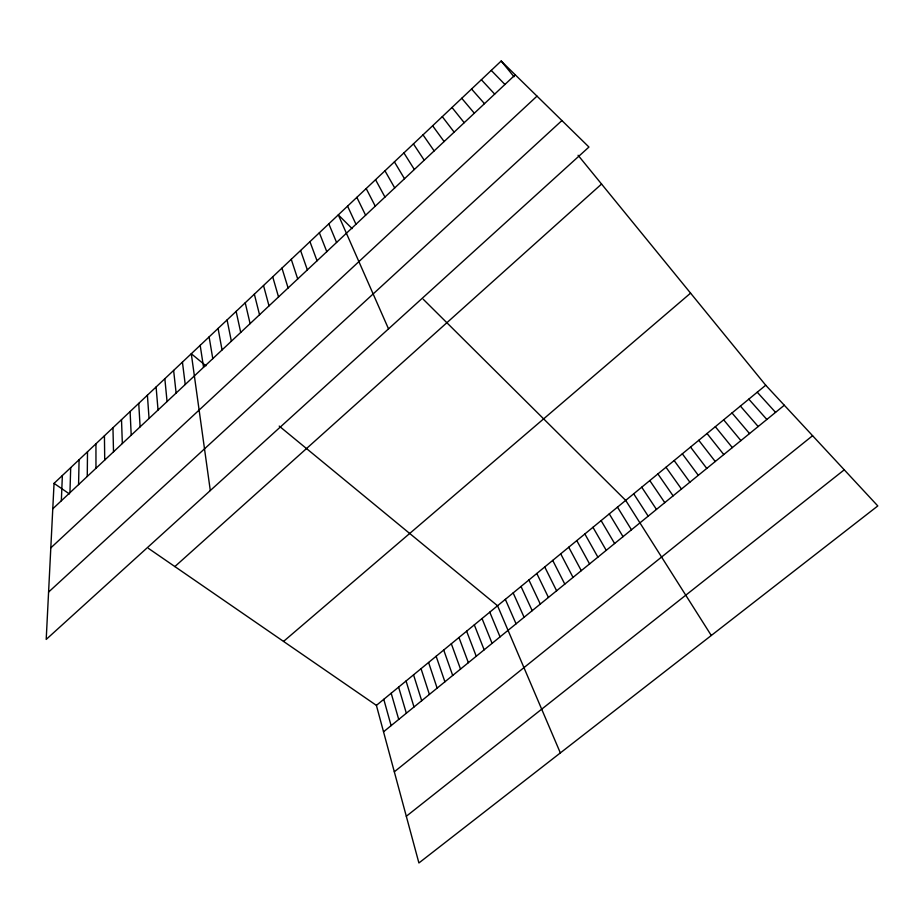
<?xml version="1.0" encoding="UTF-8"?>
<svg xmlns="http://www.w3.org/2000/svg" width="924" height="924" viewBox="0 0 924 924"><rect width="100%" height="100%" fill="white"/><g stroke="black" fill="none" stroke-linecap="round" stroke-linejoin="round"><path stroke-width="1.39" d="M87.26 476.461L87.503 451.778M78.575 484.603L79.083 459.725M69.947 492.711L70.709 467.636M61.342 500.785L62.37 475.514M54.054 483.368L46.2 639.42L588.946 147.043L501.178 61.03L54.054 483.368L69.404 493.936M52.772 508.812L515.234 74.809M50.808 547.874L536.994 96.142M48.579 592.076L561.919 120.559M174.867 566.574L601.559 184.049M283.541 641.418L690.574 293.139M376.403 705.382L765.73 385.239L877.8 505.936L418.907 862.97L376.403 705.382L148.441 548.371M383.529 731.808L784.303 405.243M394.317 771.806L812.589 435.701M406.317 816.262L844.259 469.819M205.948 365.812L191.291 353.742L210.302 490.552M279.21 426.091L497.551 605.763L560.348 752.921M352.159 228.632L338.311 214.876L388.519 328.863M423.215 299.226L625.698 500.392L711.284 635.481M491.256 70.409L504.931 84.477M481.369 79.741L494.687 94.098M757.253 392.203L775.559 412.37M748.81 399.156L766.851 419.473M471.54 89.027L484.476 103.673M740.39 406.075L758.177 426.542M732.004 412.959L749.526 433.587M461.746 98.279L474.324 113.202M723.654 419.831L740.909 440.609M501.178 61.03L514.01 76.761M578.077 155.267L765.73 385.239M715.326 426.68L732.328 447.609M451.998 107.484L464.206 122.696M707.033 433.495L723.769 454.573M698.775 440.298L715.257 461.515M442.296 116.655L454.146 132.144M690.54 447.066L706.768 468.433M682.328 453.811L698.301 475.329M432.628 125.78L444.132 141.545M674.15 460.545L689.87 482.189M666.008 467.244L681.473 489.039M423.007 134.858L434.153 150.901M657.888 473.92L673.111 495.853M649.791 480.572L664.772 502.644M641.73 487.202L656.467 509.413M413.432 143.913L424.232 160.222M633.702 493.809L648.186 516.158M403.904 152.91L414.345 169.485M617.475 507.149L631.473 529.787M609.274 513.894L623.03 536.659M394.409 161.885L404.504 178.725M601.108 520.605L614.622 543.52M592.965 527.304L606.236 550.346M384.962 170.813L394.71 187.918M584.857 533.968L597.886 557.149M576.784 540.609L589.57 563.929M375.548 179.695L384.962 197.066M568.734 547.227L581.288 570.674M560.706 553.834L573.03 577.408M366.181 188.554L375.26 206.168M552.714 560.406L564.795 584.107M544.744 566.955L556.606 590.783M356.849 197.366L365.604 215.234M536.809 573.481L548.44 597.447M528.898 579.983L540.297 604.077M347.563 206.133L355.983 224.266M521.021 586.463L532.189 610.683M513.167 592.919L524.104 617.267M505.347 599.353L516.066 623.827M328.817 223.839L336.579 242.481M489.778 612.162L500.046 636.867M482.028 618.526L492.088 643.358M474.312 624.867L484.153 649.826M319.358 232.767L326.796 251.663M466.632 631.196L476.241 656.271M458.962 637.491L468.364 662.681M309.944 241.661L317.048 260.799M451.328 643.774L460.522 669.08M443.716 650.034L452.691 675.456M300.577 250.508L307.357 269.9M436.14 656.259L444.906 681.808M428.574 662.473L437.133 688.137M291.256 259.321L297.701 278.956M421.044 668.676L429.394 694.444M413.548 674.843L421.691 700.727M281.959 268.099L288.103 287.976M406.063 680.988L413.998 706.987M398.614 687.121L406.341 713.224M272.719 276.83L278.528 296.951M391.187 693.231L398.718 719.438M383.783 699.318L391.106 725.629M263.513 285.528L269.011 305.879M254.343 294.178L259.54 314.772M245.218 302.806L250.104 323.631M236.128 311.388L240.714 332.444M227.085 319.935L231.358 341.222M218.076 328.436L222.049 349.953M209.113 336.913L212.786 358.651M200.185 345.345L203.557 367.313M182.432 362.104L185.227 384.511M173.62 370.432L176.126 393.058M164.842 378.724L167.059 401.559M156.098 386.983L158.039 410.037M147.401 395.195L149.053 418.468M138.739 403.384L140.113 426.853M130.099 411.538L131.208 435.216M121.506 419.658L122.338 443.532M112.959 427.731L113.513 451.824M104.435 435.782L104.724 460.071M95.946 443.797L95.969 468.283"/></g></svg>
